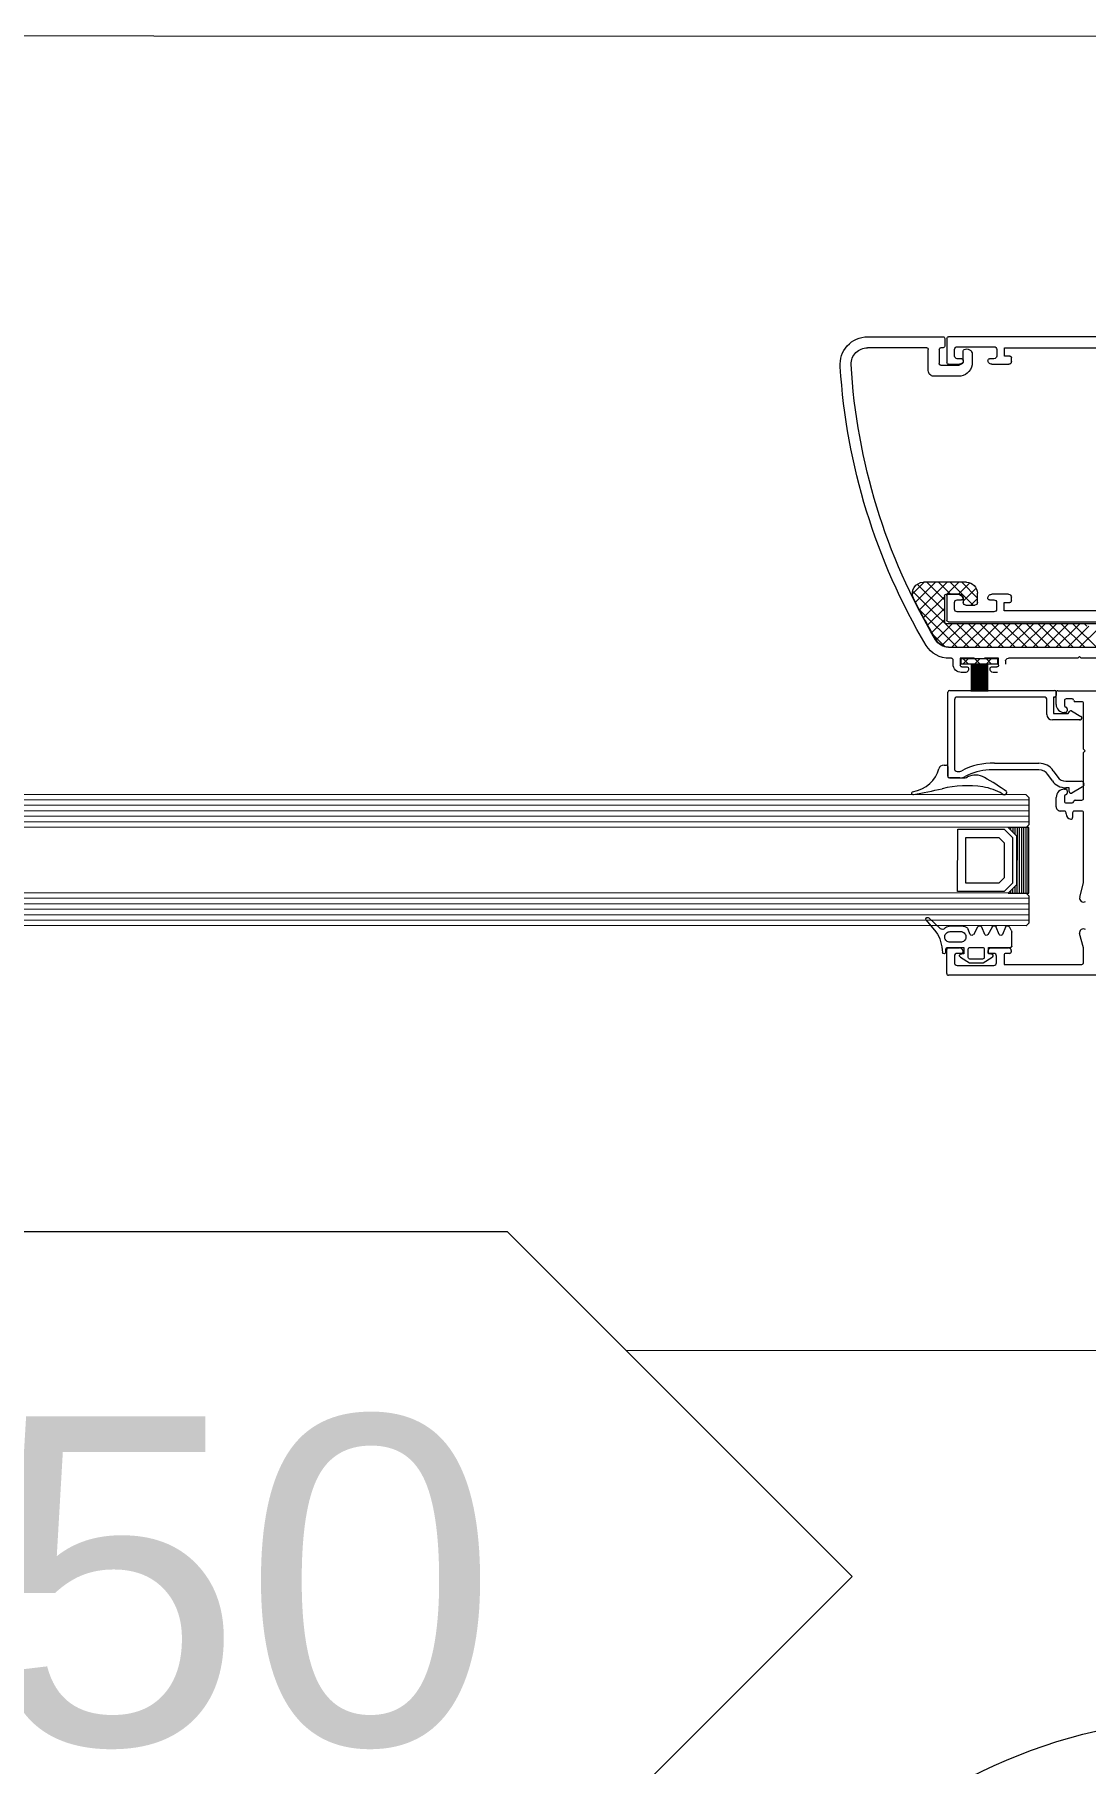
# Model space of a CAD drawing. Header units: centimetres. Extents: x 118932 to 154602, y -32682 to -23521.
# Drawn here: x 140025.33 to 140044.54, y -29482.73 to -29451.11 of the extents above; entities that cross this region are included whole.
import ezdxf

# ---------------------------------------------------------------- set-up
doc = ezdxf.new("R2010")
doc.units = ezdxf.units.CM
doc.header["$LTSCALE"] = 50
doc.header["$MEASUREMENT"] = 0
for name, color, linetype, lineweight, true_color in [('GEN_00_BL_Yazı', 7, 'Continuous', 0, 0x4f5250), ('GEN_02_TF_Pencere', 7, 'Continuous', 9, 0x6093ac), ('GEN_05_ML_Alçıpan_giydirme', 7, 'Continuous', 18, 0x7ebab5), ('GEN_05_ML_Mermer', 7, 'Continuous', 9, 0x9d8692)]:
    doc.layers.add(name, color=color, linetype=linetype, lineweight=lineweight, true_color=true_color)
doc.styles.add('Arial_6', font='arial.ttf', dxfattribs={"height": 59.5325})

# ---------------------------------------------------------------- blocks, each defined once
blk = doc.blocks.new('P9_')
at = {"layer": 'GEN_02_TF_Pencere', "extrusion": (0, 0, -1)}
for p, q in [((162722.375, -20405.56, 0), (162723.756, -20405.56, 0)), ((162723.456, -20405.76, 0), (162722.375, -20405.76, 0)), ((162723.485, -20406.179, 0), (162723.486, -20405.79, 0)), ((162723.686, -20405.79, 0), (162723.685, -20406.049, 0)), ((162723.756, -20405.76, 0), (162723.716, -20405.76, 0)), ((162723.786, -20405.59, 0), (162723.786, -20405.73, 0)), ((162723.826, -20405.59, 0), (162723.826, -20406.03, 0)), ((162731.796, -20405.568, 0), (162723.856, -20405.56, 0)), ((162723.966, -20405.911, 0), (162723.966, -20405.791, 0)), ((162724.016, -20405.741, 0), (162724.686, -20405.741, 0)), ((162724.736, -20405.791, 0), (162724.736, -20405.911, 0)), ((162724.876, -20405.911, 0), (162724.876, -20405.761, 0)), ((162724.876, -20405.761, 0), (162726.876, -20405.763, 0)), ((162723.715, -20406.079, 0), (162724.05, -20406.08, 0)), ((162723.855, -20406.06, 0), (162724.055, -20406.061, 0)), ((162724.096, -20405.961, 0), (162724.016, -20405.961, 0)), ((162724.125, -20405.991, 0), (162724.126, -20405.819, 0)), ((162724.289, -20405.881, 0), (162724.289, -20406.03, 0)), ((162724.686, -20405.961, 0), (162724.606, -20405.961, 0)), ((162724.645, -20406.061, 0), (162724.955, -20406.061, 0)), ((162724.976, -20405.911, 0), (162724.876, -20405.911, 0)), ((162725.006, -20406.011, 0), (162725.006, -20405.941, 0)), ((162724.079, -20406.28, 0), (162723.585, -20406.279, 0)), ((162723.196, -20410.26, 0), (162723.408, -20410.049, 0)), ((162724.224, -20411.237, 0), (162723.199, -20410.211, 0)), ((162723.254, -20410.414, 0), (162723.62, -20410.049, 0)), ((162723.785, -20410.585, 0), (162723.283, -20410.083, 0)), ((162723.326, -20410.554, 0), (162723.832, -20410.049, 0)), ((162724.185, -20410.049, 0), (162723.395, -20410.049, 0)), ((162723.785, -20410.373, 0), (162723.461, -20410.049, 0)), ((162723.89, -20410.265, 0), (162723.673, -20410.049, 0)), ((162723.827, -20410.265, 0), (162724.044, -20410.049, 0)), ((162724.303, -20410.467, 0), (162723.885, -20410.049, 0)), ((162724.038, -20410.267, 0), (162724.246, -20410.059, 0)), ((162724.385, -20410.337, 0), (162724.098, -20410.049, 0)), ((162724.124, -20410.393, 0), (162724.362, -20410.155, 0)), ((162724.012, -20411.237, 0), (162723.321, -20410.545, 0)), ((162723.399, -20410.693, 0), (162723.785, -20410.307, 0)), ((162723.474, -20410.831, 0), (162723.785, -20410.52, 0)), ((162723.785, -20410.777, 0), (162723.785, -20410.297, 0)), ((162723.815, -20410.265, 0), (162724.015, -20410.265, 0)), ((162723.824, -20410.299, 0), (162723.824, -20410.739, 0)), ((162724.054, -20410.269, 0), (162723.854, -20410.269, 0)), ((162723.964, -20410.539, 0), (162723.964, -20410.419, 0)), ((162724.014, -20410.369, 0), (162724.094, -20410.369, 0)), ((162724.124, -20410.357, 0), (162724.124, -20410.417, 0)), ((162724.174, -20410.467, 0), (162724.335, -20410.467, 0)), ((162724.262, -20410.467, 0), (162724.385, -20410.344, 0)), ((162724.385, -20410.417, 0), (162724.385, -20410.249, 0)), ((162724.604, -20410.369, 0), (162724.684, -20410.369, 0)), ((162724.954, -20410.269, 0), (162724.644, -20410.269, 0)), ((162724.734, -20410.419, 0), (162724.734, -20410.539, 0)), ((162724.874, -20410.569, 0), (162724.874, -20410.419, 0)), ((162724.874, -20410.419, 0), (162724.974, -20410.419, 0)), ((162725.004, -20410.389, 0), (162725.004, -20410.319, 0)), ((162723.55, -20410.966, 0), (162723.785, -20410.732, 0)), ((162723.629, -20411.1, 0), (162723.922, -20410.807, 0)), ((162723.736, -20411.205, 0), (162724.134, -20410.807, 0)), ((162728.124, -20410.808, 0), (162723.815, -20410.807, 0)), ((162723.854, -20410.769, 0), (162733.794, -20410.772, 0)), ((162723.854, -20410.769, 0), (162723.854, -20410.769, 0)), ((162723.916, -20411.237, 0), (162724.347, -20410.807, 0)), ((162724.436, -20411.237, 0), (162724.007, -20410.807, 0)), ((162724.684, -20410.589, 0), (162724.014, -20410.589, 0)), ((162724.129, -20411.237, 0), (162724.559, -20410.807, 0)), ((162724.649, -20411.237, 0), (162724.219, -20410.807, 0)), ((162724.341, -20411.237, 0), (162724.771, -20410.807, 0)), ((162724.861, -20411.237, 0), (162724.431, -20410.807, 0)), ((162724.553, -20411.237, 0), (162724.983, -20410.807, 0)), ((162725.073, -20411.237, 0), (162724.643, -20410.807, 0)), ((162724.765, -20411.237, 0), (162725.195, -20410.807, 0)), ((162725.285, -20411.237, 0), (162724.855, -20410.807, 0)), ((162726.874, -20410.57, 0), (162724.874, -20410.569, 0)), ((162724.977, -20411.237, 0), (162725.407, -20410.807, 0)), ((162725.497, -20411.237, 0), (162725.067, -20410.807, 0)), ((162725.189, -20411.237, 0), (162725.619, -20410.807, 0)), ((162725.709, -20411.237, 0), (162725.279, -20410.807, 0)), ((162725.401, -20411.237, 0), (162725.831, -20410.807, 0)), ((162725.921, -20411.237, 0), (162725.492, -20410.807, 0)), ((162725.613, -20411.237, 0), (162726.037, -20410.814, 0)), ((162726.134, -20411.237, 0), (162725.704, -20410.807, 0)), ((162725.826, -20411.237, 0), (162726.229, -20410.834, 0)), ((162726.346, -20411.237, 0), (162725.916, -20410.807, 0)), ((162726.037, -20410.814, 0), (162726.044, -20410.807, 0)), ((162726.038, -20411.237, 0), (162726.422, -20410.854, 0)), ((162726.146, -20410.825, 0), (162726.128, -20410.807, 0)), ((162726.558, -20411.237, 0), (162726.146, -20410.825, 0)), ((162726.229, -20410.834, 0), (162726.256, -20410.807, 0)), ((162726.25, -20411.237, 0), (162726.614, -20410.873, 0)), ((162726.382, -20410.85, 0), (162726.34, -20410.807, 0)), ((162723.79, -20411.226, 0), (162723.579, -20411.015, 0)), ((162723.445, -20411.202, 0), (162723.445, -20411.202, 0)), ((162723.855, -20411.237, 0), (162727.551, -20411.238, 0)), ((162723.855, -20411.237, 0), (162727.551, -20411.238, 0)), ((162723.909, -20411.437, 0), (162723.875, -20411.437, 0)), ((162723.939, -20411.547, 0), (162723.939, -20411.467, 0)), ((162724.322, -20411.437, 0), (162724.069, -20411.437, 0)), ((162724.069, -20411.437, 0), (162724.069, -20411.567, 0)), ((162724.499, -20411.447, 0), (162724.339, -20411.447, 0)), ((162724.769, -20411.437, 0), (162724.517, -20411.437, 0)), ((162724.769, -20411.567, 0), (162724.769, -20411.437, 0)), ((162724.899, -20411.487, 0), (162724.899, -20411.547, 0)), ((162726.22, -20411.437, 0), (162724.949, -20411.437, 0)), ((162726.25, -20411.407, 0), (162726.22, -20411.437, 0)), ((162726.28, -20411.437, 0), (162726.25, -20411.407, 0)), ((162727.551, -20411.438, 0), (162726.28, -20411.437, 0)), ((162724.169, -20411.697, 0), (162724.089, -20411.697, 0)), ((162724.099, -20411.597, 0), (162724.199, -20411.597, 0)), ((162724.219, -20411.617, 0), (162724.219, -20411.647, 0)), ((162724.619, -20411.647, 0), (162724.619, -20411.617, 0)), ((162724.639, -20411.597, 0), (162724.739, -20411.597, 0)), ((162724.749, -20411.697, 0), (162724.669, -20411.697, 0)), ((162723.775, -20413.391, 0), (162723.813, -20413.391, 0)), ((162723.813, -20413.391, 0), (162723.813, -20413.391, 0)), ((162723.843, -20413.417, 0), (162723.843, -20413.601, 0)), ((162723.873, -20413.626, 0), (162724.134, -20413.627, 0)), ((162724.183, -20413.616, 0), (162724.203, -20413.607, 0)), ((162724.871, -20413.933, 0), (162724.858, -20413.931, 0)), ((162723.445, -20416.225, 0), (162723.623, -20416.44, 0)), ((162723.709, -20416.384, 0), (162723.497, -20416.186, 0)), ((162723.787, -20416.544, 0), (162723.787, -20416.525, 0)), ((162724.121, -20416.338, 0), (162723.867, -20416.339, 0)), ((162723.887, -20416.436, 0), (162724.073, -20416.436, 0)), ((162724.173, -20416.524, 0), (162724.173, -20416.543, 0)), ((162724.173, -20416.524, 0), (162724.173, -20416.524, 0)), ((162724.254, -20416.489, 0), (162724.215, -20416.396, 0)), ((162724.215, -20416.396, 0), (162724.215, -20416.396, 0)), ((162724.387, -20416.353, 0), (162724.309, -20416.493, 0)), ((162724.518, -20416.489, 0), (162724.463, -20416.356, 0)), ((162724.651, -20416.353, 0), (162724.573, -20416.493, 0)), ((162724.782, -20416.489, 0), (162724.727, -20416.356, 0)), ((162724.894, -20416.356, 0), (162724.839, -20416.489, 0)), ((162725.001, -20416.41, 0), (162724.969, -20416.352, 0)), ((162725.012, -20416.7, 0), (162725.012, -20416.449, 0)), ((162723.807, -20416.814, 0), (162723.807, -20416.754, 0)), ((162723.837, -20416.727, 0), (162724.137, -20416.727, 0)), ((162724.073, -20416.632, 0), (162723.887, -20416.632, 0)), ((162724.137, -20416.842, 0), (162724.097, -20416.842, 0)), ((162724.137, -20416.727, 0), (162724.137, -20416.842, 0)), ((162724.217, -20416.912, 0), (162724.217, -20416.753, 0)), ((162724.226, -20416.735, 0), (162724.226, -20416.735, 0)), ((162724.247, -20416.727, 0), (162724.477, -20416.727, 0)), ((162724.507, -20416.753, 0), (162724.507, -20416.912, 0)), ((162724.587, -20416.841, 0), (162724.587, -20416.727, 0)), ((162724.587, -20416.727, 0), (162724.982, -20416.727, 0)), ((162724.627, -20416.841, 0), (162724.587, -20416.841, 0)), ((162724.074, -20416.906, 0), (162724.238, -20417.009, 0)), ((162724.238, -20417.009, 0), (162724.488, -20417.009, 0)), ((162724.477, -20416.938, 0), (162724.247, -20416.939, 0)), ((162724.488, -20417.009, 0), (162724.651, -20416.905, 0))]:
    blk.add_line(p, q, dxfattribs=at)
at = {"layer": 'GEN_02_TF_Pencere'}
for p, q in [((162724.759, -20411.447, 0), (162724.079, -20411.447, 0)), ((162724.079, -20411.447, 0), (162724.079, -20411.537, 0)), ((162724.123, -20411.447, 0), (162724.213, -20411.537, 0)), ((162724.123, -20411.537, 0), (162724.213, -20411.447, 0)), ((162724.335, -20411.447, 0), (162724.425, -20411.537, 0)), ((162724.335, -20411.537, 0), (162724.425, -20411.447, 0)), ((162724.547, -20411.447, 0), (162724.637, -20411.537, 0)), ((162724.547, -20411.537, 0), (162724.637, -20411.447, 0)), ((162724.759, -20411.446, 0), (162724.76, -20411.448, 0)), ((162724.759, -20411.537, 0), (162724.759, -20411.447, 0)), ((162724.079, -20411.537, 0), (162724.759, -20411.537, 0)), ((162724.079, -20411.537, 0), (162724.079, -20411.537, 0)), ((162724.269, -20411.537, 0), (162724.269, -20412.047, 0)), ((162724.289, -20411.537, 0), (162724.289, -20412.047, 0)), ((162724.309, -20411.537, 0), (162724.309, -20412.047, 0)), ((162724.329, -20411.537, 0), (162724.329, -20412.047, 0)), ((162724.349, -20411.537, 0), (162724.349, -20412.047, 0)), ((162724.369, -20411.537, 0), (162724.369, -20412.047, 0)), ((162724.389, -20411.537, 0), (162724.389, -20412.047, 0)), ((162724.409, -20411.537, 0), (162724.409, -20412.047, 0)), ((162724.429, -20411.537, 0), (162724.429, -20412.047, 0)), ((162724.449, -20411.537, 0), (162724.449, -20412.047, 0)), ((162724.469, -20411.537, 0), (162724.469, -20412.047, 0)), ((162724.489, -20411.537, 0), (162724.489, -20412.047, 0)), ((162724.509, -20411.537, 0), (162724.509, -20412.047, 0)), ((162724.529, -20411.537, 0), (162724.529, -20412.047, 0)), ((162724.549, -20411.537, 0), (162724.549, -20412.047, 0)), ((162724.569, -20411.537, 0), (162724.569, -20412.047, 0)), ((162723.843, -20413.596, 0), (162723.844, -20412.056, 0)), ((162723.874, -20412.026, 0), (162725.794, -20412.027, 0)), ((162723.874, -20412.026, 0), (162723.874, -20412.026, 0)), ((162725.823, -20412.282, 0), (162725.823, -20412.062, 0)), ((162725.824, -20412.057, 0), (162725.824, -20412.117, 0)), ((162725.853, -20412.032, 0), (162733.793, -20412.03, 0)), ((162725.853, -20412.032, 0), (162725.853, -20412.032, 0)), ((162723.964, -20412.197, 0), (162723.963, -20413.457, 0)), ((162725.604, -20412.147, 0), (162724.014, -20412.147, 0)), ((162725.653, -20412.467, 0), (162725.654, -20412.197, 0)), ((162725.774, -20412.147, 0), (162725.773, -20412.447, 0)), ((162725.773, -20412.447, 0), (162726.043, -20412.447, 0)), ((162725.794, -20412.147, 0), (162725.774, -20412.147, 0)), ((162725.973, -20412.212, 0), (162725.973, -20412.302, 0)), ((162725.993, -20412.432, 0), (162725.973, -20412.432, 0)), ((162726.113, -20412.182, 0), (162726.003, -20412.182, 0)), ((162726.023, -20412.361, 0), (162726.023, -20412.402, 0)), ((162726.043, -20412.447, 0), (162726.064, -20412.412, 0)), ((162726.105, -20412.401, 0), (162726.275, -20412.5, 0)), ((162726.293, -20412.232, 0), (162726.173, -20412.232, 0)), ((162726.324, -20413.102, 0), (162726.323, -20412.262, 0)), ((162726.257, -20412.567, 0), (162725.753, -20412.567, 0)), ((162724.694, -20413.358, 0), (162725.509, -20413.358, 0)), ((162726.354, -20413.132, 0), (162726.324, -20413.102, 0)), ((162726.324, -20413.162, 0), (162726.354, -20413.132, 0)), ((162726.324, -20414.002, 0), (162726.324, -20413.162, 0)), ((162724.062, -20413.627, 0), (162723.873, -20413.626, 0)), ((162724.013, -20413.507, 0), (162724.065, -20413.507, 0)), ((162725.509, -20413.478, 0), (162724.596, -20413.478, 0)), ((162725.754, -20413.679, 0), (162725.673, -20413.563, 0)), ((162725.771, -20413.495, 0), (162725.852, -20413.61, 0)), ((162725.999, -20413.687, 0), (162726.279, -20413.687, 0)), ((162725.323, -20414.033, 0), (162643.893, -20414.007, 0)), ((162725.273, -20413.933, 0), (162643.937, -20413.907, 0)), ((162725.273, -20413.933, 0), (162725.323, -20413.983, 0)), ((162725.323, -20413.983, 0), (162725.323, -20414.483, 0)), ((162725.824, -20414.152, 0), (162725.824, -20413.982, 0)), ((162725.974, -20413.832, 0), (162725.994, -20413.832, 0)), ((162725.974, -20413.962, 0), (162725.974, -20414.052, 0)), ((162726.063, -20413.807, 0), (162725.999, -20413.807, 0)), ((162726.024, -20413.862, 0), (162726.024, -20413.902, 0)), ((162726.063, -20413.877, 0), (162726.063, -20413.807, 0)), ((162726.306, -20413.789, 0), (162726.108, -20413.903, 0)), ((162726.173, -20414.032, 0), (162726.294, -20414.032, 0)), ((162725.323, -20414.133, 0), (162643.893, -20414.107, 0)), ((162725.323, -20414.233, 0), (162643.893, -20414.207, 0)), ((162725.323, -20414.333, 0), (162643.893, -20414.307, 0)), ((162725.974, -20414.232, 0), (162725.904, -20414.232, 0)), ((162726.004, -20414.082, 0), (162726.114, -20414.082, 0)), ((162726.004, -20414.282, 0), (162726.004, -20414.262, 0)), ((162726.124, -20414.262, 0), (162726.124, -20414.352, 0)), ((162726.294, -20414.232, 0), (162726.154, -20414.232, 0)), ((162726.324, -20415.547, 0), (162726.324, -20414.262, 0)), ((162725.323, -20414.433, 0), (162643.893, -20414.407, 0)), ((162724.948, -20414.533, 0), (162643.893, -20414.507, 0)), ((162724.022, -20415.703, 0), (162724.023, -20414.563, 0)), ((162724.023, -20414.563, 0), (162724.873, -20414.563, 0)), ((162724.873, -20414.563, 0), (162725.023, -20414.713, 0)), ((162725.323, -20414.533, 0), (162724.948, -20414.533, 0)), ((162724.948, -20414.533, 0), (162725.098, -20414.683, 0)), ((162724.948, -20414.533, 0), (162724.948, -20414.534, 0)), ((162724.988, -20414.533, 0), (162724.988, -20414.573, 0)), ((162725.028, -20414.533, 0), (162725.028, -20414.613, 0)), ((162725.068, -20414.533, 0), (162725.068, -20414.653, 0)), ((162725.108, -20414.533, 0), (162725.107, -20415.733, 0)), ((162725.148, -20414.533, 0), (162725.147, -20415.733, 0)), ((162725.188, -20414.533, 0), (162725.187, -20415.733, 0)), ((162725.228, -20414.533, 0), (162725.227, -20415.733, 0)), ((162725.268, -20414.533, 0), (162725.267, -20415.733, 0)), ((162725.323, -20414.483, 0), (162725.273, -20414.533, 0)), ((162725.308, -20414.533, 0), (162725.307, -20415.733, 0)), ((162725.322, -20415.733, 0), (162725.323, -20414.533, 0)), ((162725.323, -20414.533, 0), (162725.323, -20414.533, 0)), ((162724.173, -20415.553, 0), (162724.173, -20414.713, 0)), ((162724.173, -20414.713, 0), (162724.773, -20414.713, 0)), ((162724.773, -20414.713, 0), (162724.873, -20414.813, 0)), ((162724.873, -20414.813, 0), (162724.873, -20415.453, 0)), ((162725.023, -20414.713, 0), (162725.023, -20415.553, 0)), ((162725.098, -20414.683, 0), (162725.098, -20415.583, 0)), ((162724.773, -20415.553, 0), (162724.173, -20415.553, 0)), ((162724.873, -20415.453, 0), (162724.773, -20415.553, 0)), ((162725.023, -20415.553, 0), (162724.872, -20415.703, 0)), ((162725.098, -20415.583, 0), (162724.947, -20415.733, 0)), ((162725.067, -20415.613, 0), (162725.067, -20415.733, 0)), ((162726.255, -20415.808, 0), (162726.324, -20415.547, 0)), ((162725.322, -20415.833, 0), (162643.892, -20415.807, 0)), ((162725.322, -20415.933, 0), (162643.892, -20415.907, 0)), ((162724.947, -20415.733, 0), (162643.936, -20415.707, 0)), ((162724.872, -20415.703, 0), (162724.022, -20415.703, 0)), ((162724.947, -20415.732, 0), (162724.947, -20415.733, 0)), ((162724.947, -20415.733, 0), (162725.322, -20415.733, 0)), ((162724.987, -20415.693, 0), (162724.987, -20415.733, 0)), ((162725.027, -20415.653, 0), (162725.027, -20415.733, 0)), ((162725.272, -20415.733, 0), (162725.322, -20415.783, 0)), ((162725.322, -20415.783, 0), (162725.322, -20416.283, 0)), ((162725.322, -20416.033, 0), (162643.892, -20416.007, 0)), ((162725.322, -20416.133, 0), (162643.892, -20416.107, 0)), ((162725.322, -20416.233, 0), (162643.892, -20416.207, 0)), ((162725.272, -20416.333, 0), (162644.258, -20416.307, 0)), ((162725.322, -20416.283, 0), (162725.272, -20416.333, 0)), ((162726.322, -20416.735, 0), (162726.252, -20416.474, 0)), ((162723.822, -20417.205, 0), (162723.822, -20416.765, 0)), ((162723.852, -20416.735, 0), (162724.052, -20416.735, 0)), ((162724.092, -20416.835, 0), (162724.012, -20416.835, 0)), ((162724.682, -20416.835, 0), (162724.602, -20416.835, 0)), ((162724.642, -20416.735, 0), (162724.952, -20416.735, 0)), ((162724.872, -20416.865, 0), (162724.872, -20417.035, 0)), ((162724.972, -20416.835, 0), (162724.902, -20416.835, 0)), ((162725.002, -20416.785, 0), (162725.002, -20416.805, 0)), ((162726.322, -20417.006, 0), (162726.322, -20416.735, 0)), ((162723.962, -20416.885, 0), (162723.962, -20417.005, 0)), ((162724.012, -20417.055, 0), (162724.682, -20417.055, 0)), ((162724.732, -20417.005, 0), (162724.732, -20416.885, 0)), ((162724.872, -20417.035, 0), (162726.292, -20417.036, 0)), ((162733.792, -20417.238, 0), (162723.852, -20417.235, 0))]:
    blk.add_line(p, q, dxfattribs=at)
blk.add_circle((162728.808, -20440.8, 0), 10, dxfattribs=at)
at = {"layer": 'GEN_02_TF_Pencere', "extrusion": (0, 0, -1)}
for centre, radius, start, end in [((-162722.375, -20406.06, 0), 0.5, 354.4969, 90.0181), ((-162722.375, -20406.06, 0), 0.3, 359.1969, 90.0181), ((-162723.456, -20405.79, 0), 0.03, 90.0181, 180.0182), ((-162723.716, -20405.79, 0), 0.03, 0.0181, 90.0182), ((-162723.756, -20405.59, 0), 0.03, 90.0181, 180.0182), ((-162723.756, -20405.73, 0), 0.03, 180.0181, 270.0182), ((-162723.856, -20405.59, 0), 0.03, 0.0512, 45.0511), ((-162723.856, -20405.59, 0), 0.03, 45.0511, 90.051), ((-162724.016, -20405.791, 0), 0.05, 0.051, 90.0511), ((-162724.156, -20405.819, 0), 0.03, 0.018, 61.3088), ((-162724.189, -20405.881, 0), 0.1, 61.2832, 180.0438), ((-162724.686, -20405.791, 0), 0.05, 90.051, 180.0511), ((-162733.205, -20405.409, 0), 11.35, 329.3078, 356.4678), ((-162733.205, -20405.409, 0), 11.15, 329.3152, 356.6296), ((-162723.715, -20406.049, 0), 0.03, 270.0181, 0.0182), ((-162723.856, -20406.03, 0), 0.03, 270.051, 0.0511), ((-162724.016, -20405.911, 0), 0.05, 270.051, 0.0511), ((-162724.035, -20405.99, 0), 0.0907, 180.1763, 260.0591), ((-162724.056, -20405.991, 0), 0.07, 180.0509, 270.051), ((-162724.035, -20406.029, 0), 0.254, 180.1763, 260.0591), ((-162724.096, -20405.991, 0), 0.03, 90.051, 180.0511), ((-162724.606, -20405.991, 0), 0.03, 0.051, 90.0511), ((-162724.646, -20405.991, 0), 0.07, 270.051, 0.0511), ((-162724.686, -20405.911, 0), 0.05, 180.051, 270.0511), ((-162724.956, -20406.011, 0), 0.05, 180.051, 270.0511), ((-162724.976, -20405.941, 0), 0.03, 90.0509, 180.051), ((-162723.585, -20406.179, 0), 0.1, 270.0181, 0.0182), ((-162723.395, -20410.249, 0), 0.2, 333.8324, 90.0181), ((-162724.185, -20410.249, 0), 0.2, 90.0181, 180.0182), ((-162733.205, -20405.429, 0), 11.129, 329.316, 333.8324), ((-162723.816, -20410.296, 0), 0.0312, 359.6444, 87.7448), ((-162723.854, -20410.299, 0), 0.03, 0.0181, 90.0182), ((-162724.014, -20410.419, 0), 0.05, 0.0181, 90.0182), ((-162724.014, -20410.539, 0), 0.05, 270.0181, 0.0182), ((-162724.021, -20410.369, 0), 0.104, 86.8924, 173.2242), ((-162724.054, -20410.339, 0), 0.07, 90.0181, 180.0182), ((-162724.094, -20410.339, 0), 0.03, 180.0181, 270.0182), ((-162724.174, -20410.417, 0), 0.05, 270.0181, 0.0182), ((-162724.335, -20410.417, 0), 0.05, 180.0181, 270.0182), ((-162724.644, -20410.339, 0), 0.07, 0.0181, 90.0182), ((-162724.604, -20410.339, 0), 0.03, 270.0181, 0.0182), ((-162724.684, -20410.419, 0), 0.05, 90.0181, 180.0182), ((-162724.684, -20410.539, 0), 0.05, 180.0181, 270.0182), ((-162724.954, -20410.319, 0), 0.05, 90.0181, 180.0182), ((-162724.974, -20410.389, 0), 0.03, 180.0181, 270.0182), ((-162723.815, -20410.777, 0), 0.03, 270.0181, 0.0182), ((-162723.854, -20410.739, 0), 0.03, 270.0181, 0.0182), ((-162723.864, -20410.946, 0), 0.291, 271.7049, 328.3515), ((-162723.864, -20410.966, 0), 0.271, 271.766, 328.3165), ((-162723.864, -20410.946, 0), 0.491, 268.7197, 328.5725), ((-162723.909, -20411.467, 0), 0.03, 90.0181, 180.0182), ((-162724.339, -20411.427, 0), 0.02, 270.0182, 330.0181), ((-162724.499, -20411.427, 0), 0.02, 210.0181, 270.0181), ((-162724.949, -20411.487, 0), 0.05, 0.0181, 90.0182), ((-162724.089, -20411.547, 0), 0.15, 270.0181, 0.0182), ((-162724.099, -20411.567, 0), 0.03, 270.0181, 0.0182), ((-162724.169, -20411.647, 0), 0.05, 180.0181, 270.0182), ((-162724.199, -20411.617, 0), 0.02, 90.0181, 180.0182), ((-162724.639, -20411.617, 0), 0.02, 0.0181, 90.0182), ((-162724.669, -20411.647, 0), 0.05, 270.0181, 0.0182), ((-162724.739, -20411.567, 0), 0.03, 180.0181, 270.0182)]:
    blk.add_arc(centre, radius, start, end, dxfattribs=at)
at = {"layer": 'GEN_02_TF_Pencere'}
for centre, radius, start, end in [((162723.874, -20412.056, 0), 0.03, 89.9819, 179.9818), ((162725.794, -20412.057, 0), 0.03, 359.983, 89.9819), ((162725.794, -20412.117, 0), 0.03, 269.9845, 359.9819), ((162725.853, -20412.062, 0), 0.03, 90.0147, 180.0148), ((162724.014, -20412.197, 0), 0.05, 89.982, 179.9819), ((162725.604, -20412.197, 0), 0.05, 359.9819, 89.9818), ((162725.973, -20412.282, 0), 0.15, 180.0147, 270.0148), ((162726.003, -20412.212, 0), 0.03, 90.0147, 180.0148), ((162726.003, -20412.302, 0), 0.0295, 179.2024, 261.2347), ((162725.993, -20412.402, 0), 0.03, 270.0148, 0.0149), ((162725.993, -20412.361, 0), 0.03, 0.0033, 80.4206), ((162726.09, -20412.427, 0), 0.03, 59.9819, 149.9818), ((162726.113, -20412.212, 0), 0.03, 9.6089, 90.0148), ((162726.173, -20412.202, 0), 0.03, 189.6063, 270.0158), ((162726.293, -20412.262, 0), 0.03, 0.0148, 90.0149), ((162725.753, -20412.467, 0), 0.1, 179.9819, 269.9818), ((162726.257, -20412.531, 0), 0.0361, 269.9819, 59.9819), ((162724.643, -20414.477, 0), 1.12, 87.4074, 119.0565), ((162725.509, -20413.678, 0), 0.32, 34.9952, 89.9685), ((162723.873, -20413.596, 0), 0.03, 179.9819, 269.9818), ((162724.013, -20413.457, 0), 0.05, 179.982, 269.9819), ((162724.062, -20413.427, 0), 0.2, 269.9842, 298.9346), ((162724.065, -20413.437, 0), 0.07, 269.984, 299.0591), ((162724.643, -20414.477, 0), 1, 92.7169, 118.9312), ((162725.509, -20413.678, 0), 0.2, 34.9952, 89.9685), ((162725.999, -20413.507, 0), 0.3, 214.9952, 269.9685), ((162725.999, -20413.507, 0), 0.18, 214.9952, 269.9685), ((162726.279, -20413.742, 0), 0.0546, 299.9819, 89.9819), ((162725.974, -20413.982, 0), 0.15, 90.0147, 180.0148), ((162726.004, -20413.962, 0), 0.03, 99.6088, 180.0147), ((162725.994, -20413.862, 0), 0.03, 0.0147, 90.0148), ((162725.995, -20413.903, 0), 0.0291, 278.122, 1.5117), ((162726.093, -20413.877, 0), 0.03, 179.9828, 299.9819), ((162726.173, -20414.061, 0), 0.0298, 89.6916, 170.7455), ((162726.294, -20414.002, 0), 0.03, 270.0147, 0.0148), ((162725.904, -20414.152, 0), 0.08, 180.0147, 270.0148), ((162726.004, -20414.052, 0), 0.03, 180.0148, 270.0149), ((162725.974, -20414.262, 0), 0.03, 0.0148, 90.0149), ((162726.104, -20414.282, 0), 0.1, 180.0147, 261.8016), ((162726.094, -20414.352, 0), 0.0297, 261.212, 0.5892), ((162726.114, -20414.052, 0), 0.03, 270.0148, 350.4206), ((162726.154, -20414.262, 0), 0.03, 90.0148, 180.0149), ((162726.294, -20414.262, 0), 0.03, 0.0147, 90.0148), ((162726.322, -20415.826, 0), 0.07, 165.0336, 305.0148), ((162726.32, -20416.456, 0), 0.07, 54.981, 194.9607), ((162723.852, -20416.765, 0), 0.03, 89.9818, 179.9819), ((162724.012, -20416.885, 0), 0.05, 89.9818, 179.9819), ((162724.052, -20416.805, 0), 0.07, 359.9818, 89.9819), ((162724.092, -20416.805, 0), 0.03, 269.9818, 359.9819), ((162724.642, -20416.805, 0), 0.07, 89.9818, 179.9819), ((162724.602, -20416.805, 0), 0.03, 179.9818, 269.9819), ((162724.682, -20416.885, 0), 0.05, 359.9818, 89.9819), ((162724.902, -20416.865, 0), 0.03, 89.9818, 179.9819), ((162724.952, -20416.785, 0), 0.05, 359.9818, 89.9819), ((162724.972, -20416.805, 0), 0.03, 269.9818, 359.9819), ((162724.012, -20417.005, 0), 0.05, 179.9818, 269.9819), ((162724.682, -20417.005, 0), 0.05, 269.9818, 359.9819), ((162726.292, -20417.006, 0), 0.03, 269.9818, 359.9819), ((162723.852, -20417.205, 0), 0.03, 179.9818, 269.9819)]:
    blk.add_arc(centre, radius, start, end, dxfattribs=at)
for centre, major_axis, start_param, end_param in [((162723.775, -20413.475, 0), (-0.1, 0), -1.570625, -0.201549), ((162723.813, -20413.417, 0), (-0.03, 0), 3.141594, 4.712388), ((162723.049, -20413.359, 0), (-0.64, 0), 1.805526, 2.955356), ((162723.873, -20413.601, 0), (-0.03, 0), 0.000001, 1.570795), ((162724.134, -20413.543, 0), (-0.1, 0), 1.57081, 2.088079), ((162724.347, -20413.814, 0), (-0.286, 0), 4.098356, 5.241385), ((162722.575, -20416.108, 0), (-3.543, 0.001), 3.990064, 4.134382), ((162723.207, -20413.905, 0), (0.03, 0), 1.914632, 3.141556), ((162723.207, -20413.905, 0), (-0.03, 0), 0.000445, 1.852827), ((162721.397, -20406.654, 0), (8.856, -0.003), -1.36365, -1.303119), ((162724.188, -20415.068, 0), (1.549, 0), 1.378609, 1.866448), ((162724.322, -20414.517, 0), (-0.88, 0), 4.086507, 4.527649), ((162724.869, -20413.9, 0), (0.0382, 0), 3.770676, 4.441675), ((162724.871, -20413.891, 0), (0.05, 0), -1.570583, 0.325144)]:
    blk.add_ellipse(centre, major_axis=major_axis, ratio=0.839387, start_param=start_param, end_param=end_param, dxfattribs=at)
at = {"layer": 'GEN_02_TF_Pencere', "extrusion": (0, 0, -1)}
for centre, major_axis, start_param, end_param in [((162723.473, -20416.207, 0), (0.0344, 0), 2.526974, 5.481858), ((162723.219, -20416.7, 0), (-0.5, 0), 2.512106, 2.949893), ((162723.743, -20416.351, 0), (-0.0509, 0), 3.745027, 5.454025), ((162723.867, -20416.427, 0), (-0.1, 0), 0.603434, 1.569641), ((162723.887, -20416.525, 0), (-0.1, 0), -0.001157, 1.569641), ((162723.887, -20416.544, 0), (-0.1, 0), 4.711232, 6.28203), ((162724.073, -20416.524, 0), (-0.1, 0), 1.569641, 3.140438), ((162724.073, -20416.543, 0), (-0.1, 0), 3.140436, 4.711234), ((162724.121, -20416.427, 0), (-0.1, 0), 1.569642, 2.178996), ((162724.121, -20416.427, 0), (0.1, 0), -0.962596, -0.353242), ((162724.282, -20416.48, 0), (-0.03, 0), 3.628945, 5.929947), ((162724.424, -20416.369, 0), (-0.0413, 0), 0.458705, 2.776142), ((162724.547, -20416.48, 0), (-0.03, 0), 3.628943, 5.929945), ((162724.688, -20416.369, 0), (-0.0413, 0), 0.458704, 2.776141), ((162724.81, -20416.48, 0), (-0.03, 0), 3.490789, 5.931679), ((162724.932, -20416.369, 0), (0.0413, 0), 3.504733, 5.82217), ((162724.912, -20416.449, 0), (0.1, 0), -0.461015, -0.001156), ((162719.452, -20417.343, 0), (-4.337, 0.001), 2.949895, 3.003759), ((162723.777, -20416.814, 0), (0.03, 0), -0.001156, 2.96363), ((162723.837, -20416.754, 0), (0.03, 0), 3.140435, 4.711233), ((162724.097, -20416.877, 0), (-0.04, 0), -0.948289, 1.56964), ((162724.247, -20416.753, 0), (-0.03, 0), -0.001153, 0.784243), ((162724.247, -20416.753, 0), (-0.03, 0), 0.784243, 1.569639), ((162724.477, -20416.753, 0), (-0.03, 0), 1.569639, 3.140437), ((162724.627, -20416.877, 0), (-0.04, 0), 1.569642, 4.087571), ((162724.982, -20416.7, 0), (-0.03, 0), 3.140437, 4.711235), ((162724.247, -20416.912, 0), (0.03, 0), 1.569641, 3.140438), ((162724.477, -20416.912, 0), (-0.03, 0), 3.140435, 4.711233)]:
    blk.add_ellipse(centre, major_axis=major_axis, ratio=0.881548, start_param=start_param, end_param=end_param, dxfattribs=at)
at = {"layer": 'GEN_05_ML_Mermer', "elevation": 0}
blk.add_lwpolyline([(162826.321, -20424.099), (162631.32, -20424.1), (162631.327, -20400.033), (162826.321, -20400.093)], close=True, dxfattribs=at)
blk = doc.blocks.new('DOGRAMA LEVEL 0 B BLOK')
at = {"layer": 'GEN_05_ML_Alçıpan_giydirme', "color": 1}
blk.add_blockref('P9_', (-162355.621, 20294.999, 0), dxfattribs=at)
blk = doc.blocks.new('FFE-Tag')
at = {"color": 0}
blk.add_wipeout([(-8.761, 0), (-6.189, 2.572), (6.189, 2.572), (8.761, 0), (6.189, -2.572), (-6.189, -2.572)], dxfattribs=at).dxf.layer = 'GEN_00_BL_Yazı'
at = {"layer": 'GEN_00_BL_Yazı', "color": 0}
for p, q in [((6.189, 2.572), (-6.189, 2.572)), ((8.761, 0), (6.189, 2.572)), ((8.761, 0), (6.189, -2.572))]:
    blk.add_line(p, q, dxfattribs=at)
blk = doc.blocks.new('WT-450_BlackoutCurtains')
at = {"layer": 'GEN_00_BL_Yazı', "xscale": 2.448801272789173, "yscale": 2.448801272789173, "zscale": 2.448801272789173, "rotation": 134.9999999999806}
blk.add_blockref('FFE-Tag', (0, 0), dxfattribs=at)
at = {"layer": 'GEN_00_BL_Yazı', "insert": (8.414, -12.549), "char_height": 6, "width": 35.72976, "attachment_point": 1, "rotation": 135, "style": 'Arial_6'}
blk.add_mtext('WT-450', dxfattribs=at)
blk = doc.blocks.new('b blok level 0 tefriş')
at = {"rotation": 224.9999999999999}
blk.add_blockref('WT-450_BlackoutCurtains', (777.442, 85.384, 0), dxfattribs=at)

msp = doc.modelspace()

# ---------------------------------------------------------------- block references
msp.add_blockref('DOGRAMA LEVEL 0 B BLOK', (139673.806, -29346.079, 0))

# ---------------------------------------------------------------- next in the draw order: block references
msp.add_blockref('b blok level 0 tefriş', (139241.383, -29564.691, 0))

doc.saveas('drawing.dxf')
